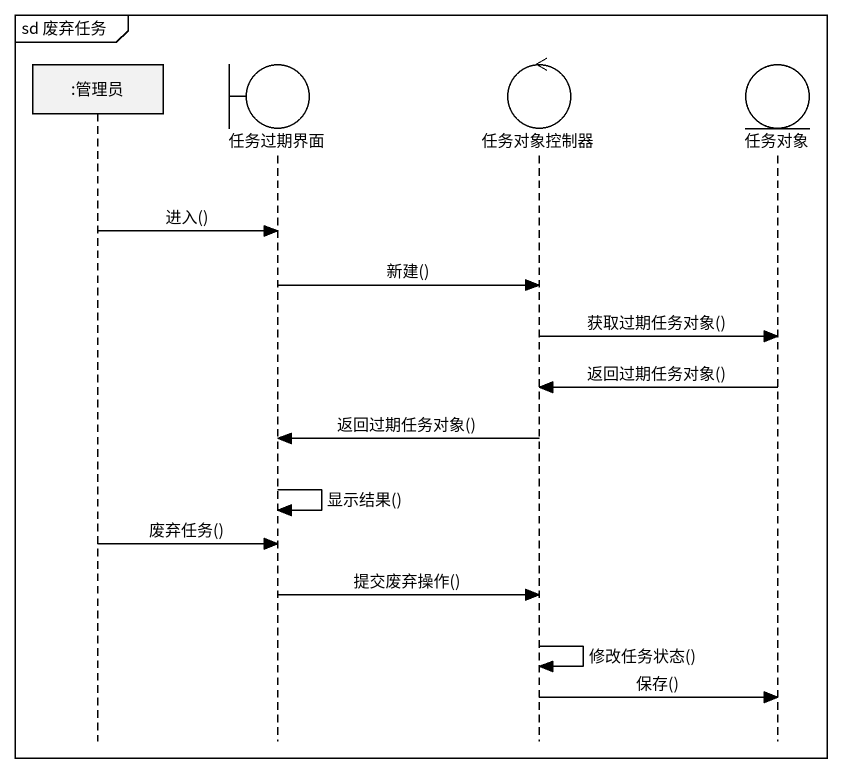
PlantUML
@startuml
mainframe sd 废弃任务
hide footbox
participant ":管理员" as 管理员
boundary 任务过期界面
control 任务对象控制器
entity 任务对象

管理员 -> 任务过期界面 : 进入()
任务过期界面 -> 任务对象控制器 : 新建()
任务对象控制器 -> 任务对象 : 获取过期任务对象()
任务对象 -> 任务对象控制器 : 返回过期任务对象()
任务对象控制器 -> 任务过期界面 : 返回过期任务对象()
任务过期界面 -> 任务过期界面 : 显示结果()
管理员 -> 任务过期界面 : 废弃任务()
任务过期界面 -> 任务对象控制器 : 提交废弃操作()
任务对象控制器 -> 任务对象控制器 : 修改任务状态()
任务对象控制器 -> 任务对象 : 保存()
@enduml
